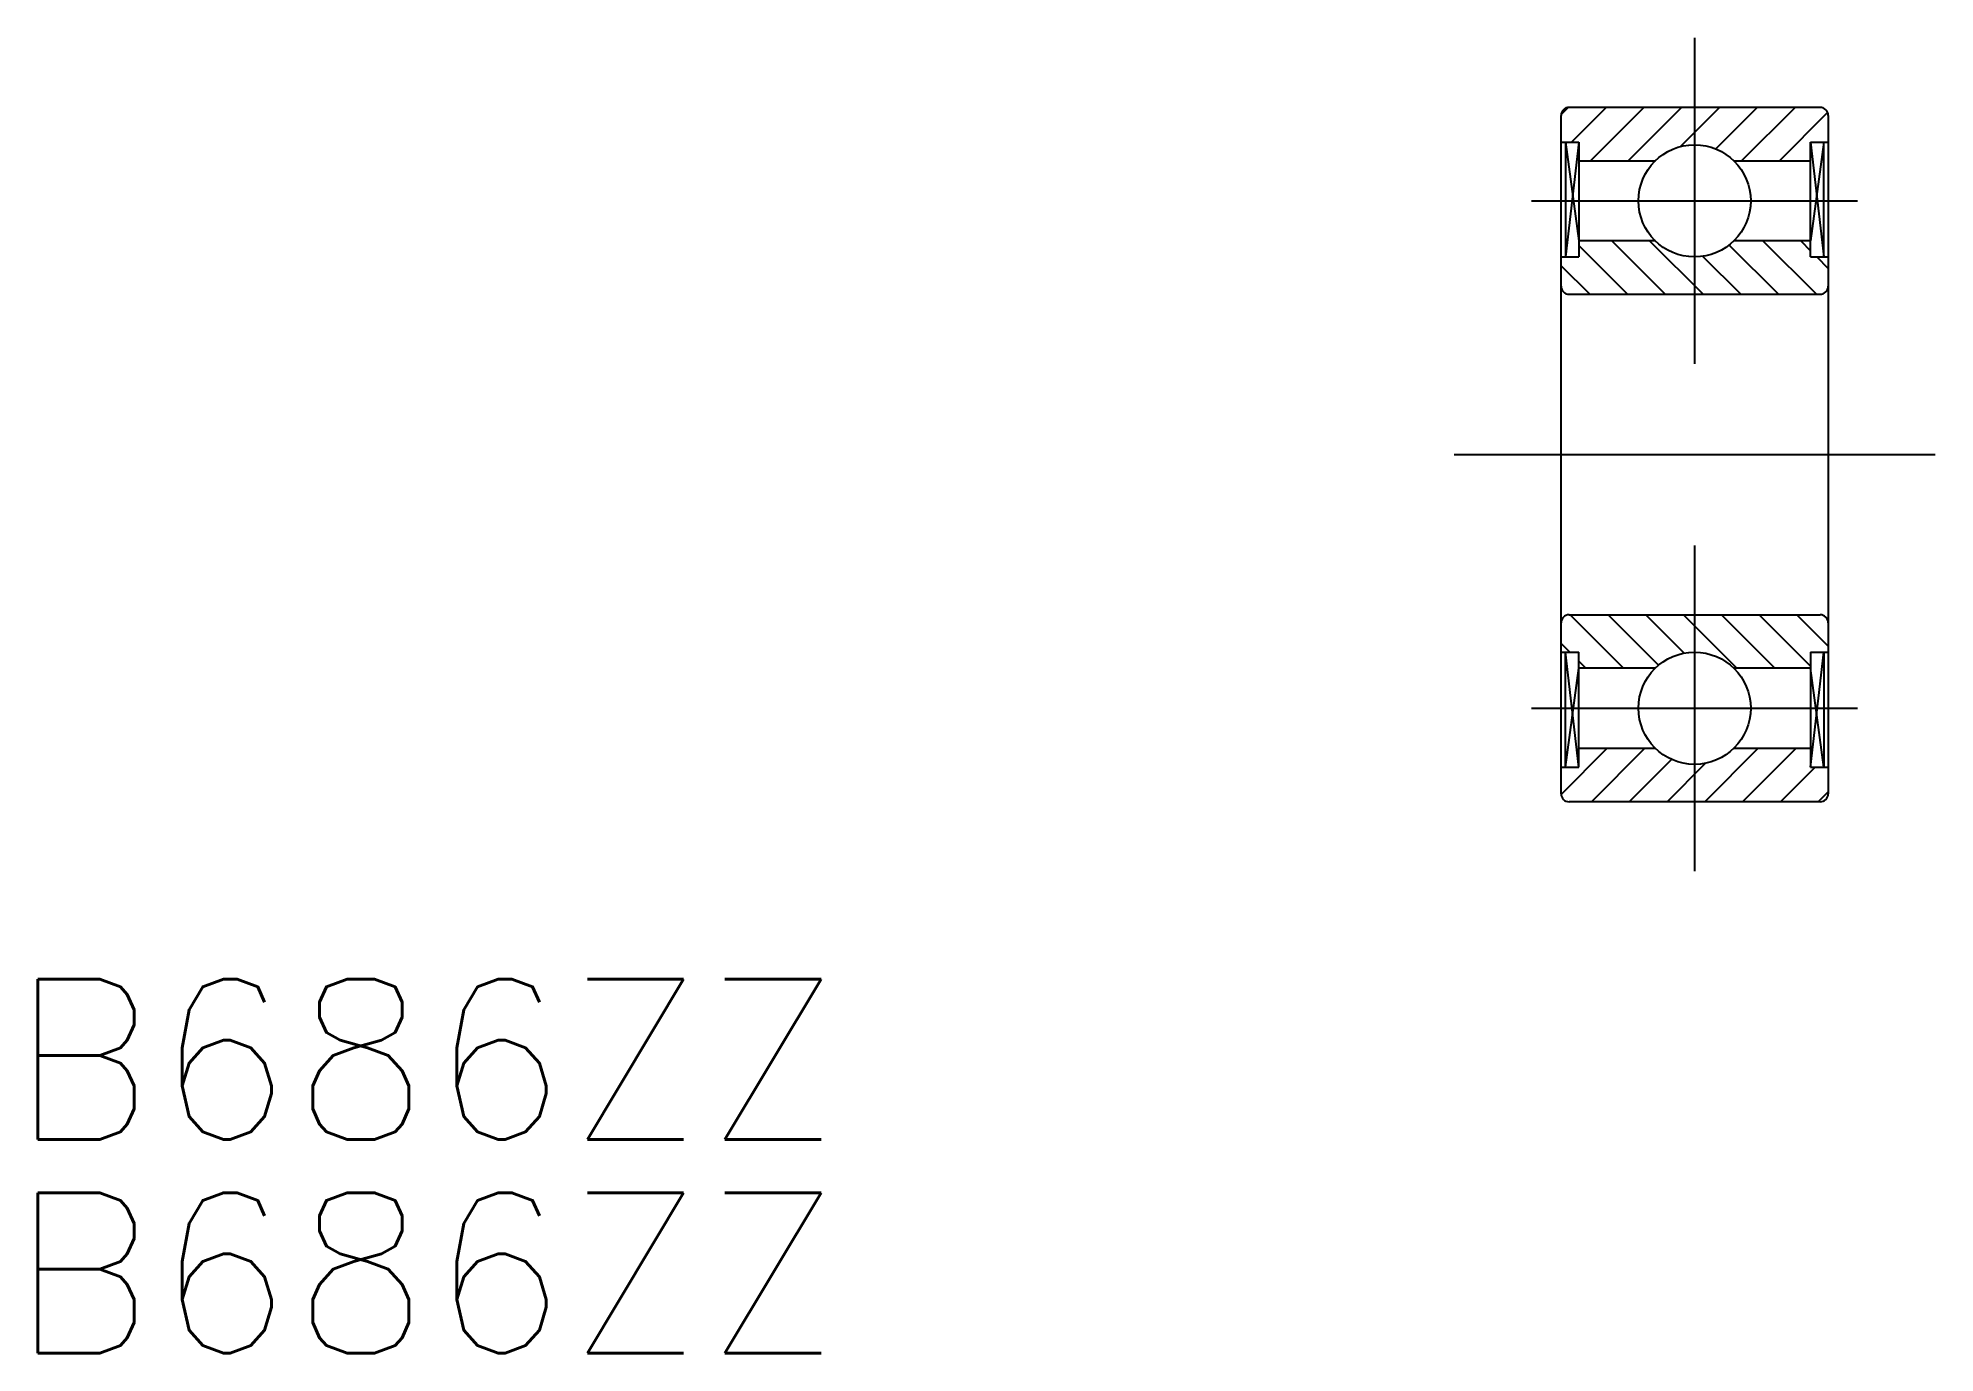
# Model space of a CAD drawing. Extents: x -28.5 to 7, y -16.8 to 7.8.
import ezdxf

# ---------------------------------------------------------------- set-up
doc = ezdxf.new("R2010")
doc.units = 0
doc.linetypes.add('CENTER', pattern=[50.8, 31.75, -6.35, 6.35, -6.35])
doc.layers.get('0').update_dxf_attribs({"linetype": 'CONTINUOUS'})
doc.layers.add('CENTER', color=1, linetype='CENTER')
doc.styles.get("Standard").update_dxf_attribs({"font": 'txt.shx', "height": 3, "bigfont": 'bigfont.shx'})

# ---------------------------------------------------------------- blocks, each defined once
blk = doc.blocks.new('*X2')
at = {"color": 0, "linetype": 'CONTINUOUS'}
for p, q in [((0.332, 3.911), (1.243, 3)), ((0.95, 4), (1.95, 3)), ((1.657, 4), (2.657, 3)), ((3.148, 3.923), (4.071, 3)), ((3.778, 4), (4.778, 3)), ((4.485, 4), (4.668, 3.817)), ((2.653, 3.711), (3.364, 3)), ((4.785, 3.7), (5, 3.485)), ((0, 3.536), (0.536, 3)), ((0.172, -3), (1.172, -4)), ((0.879, -3), (1.825, -3.946)), ((1.586, -3), (2.304, -3.718)), ((2.293, -3), (3.293, -4)), ((3, -3), (4, -4)), ((3.707, -3), (4.668, -3.961)), ((4.414, -3), (5, -3.586)), ((0, -3.536), (0.164, -3.7)), ((0.332, -3.868), (0.464, -4))]:
    blk.add_line(p, q, dxfattribs=at)
blk = doc.blocks.new('*X3')
at = {"color": 0, "linetype": 'CONTINUOUS'}
for p, q in [((0.001, 6.365), (0.135, 6.499)), ((0.193, 5.85), (0.843, 6.5)), ((0.55, 5.5), (1.55, 6.5)), ((1.257, 5.5), (2.257, 6.5)), ((2.229, 5.764), (2.964, 6.5)), ((2.895, 5.723), (3.672, 6.5)), ((3.379, 5.5), (4.379, 6.5)), ((4.086, 5.5), (4.99, 6.404)), ((0.001, -6.363), (0.864, -5.5)), ((0.571, -6.5), (1.571, -5.5)), ((2.692, -6.5), (3.692, -5.5)), ((3.399, -6.5), (4.399, -5.5)), ((1.278, -6.5), (2.07, -5.708)), ((1.985, -6.5), (2.706, -5.78)), ((4.107, -6.5), (4.757, -5.85)), ((4.814, -6.5), (5, -6.314))]:
    blk.add_line(p, q, dxfattribs=at)
blk = doc.blocks.new('*U4')
at = {"color": 7, "linetype": 'CONTINUOUS'}
blk.add_text('B686ZZ', height=3, dxfattribs=at).set_placement((-29.021, -12.822))
blk = doc.blocks.new('*U5')
at = {"color": 7, "linetype": 'CONTINUOUS'}
blk.add_text('B686ZZ', height=3, dxfattribs=at).set_placement((-29.021, -16.822))

msp = doc.modelspace()

# ---------------------------------------------------------------- linework, layer by layer
at = {"color": 7, "linetype": 'CONTINUOUS'}
for p, q in [((4.85, 6.5), (0.15, 6.5)), ((0, -6.35), (0, 6.35)), ((5, 6.35), (5, -6.35)), ((0, 5.85), (0.332, 5.85)), ((0.083, 5.85), (0.332, 4)), ((0.332, 5.85), (0.083, 3.7)), ((0.083, 5.85), (0.083, 3.7)), ((0.332, 5.85), (0.332, 3.7)), ((4.668, 5.85), (4.917, 3.7)), ((4.917, 5.85), (4.668, 4)), ((4.668, 5.85), (5, 5.85)), ((4.668, 3.7), (4.668, 5.85)), ((4.917, 3.7), (4.917, 5.85)), ((0.332, 5.5), (1.765, 5.5)), ((3.235, 5.5), (4.668, 5.5)), ((1.765, 4), (0.332, 4)), ((4.668, 4), (3.235, 4)), ((0, 3.7), (0.332, 3.7)), ((4.668, 3.7), (5, 3.7)), ((0.15, 3), (4.85, 3)), ((0.15, -3), (4.85, -3)), ((0, -3.7), (0.332, -3.7)), ((0.332, -5.85), (0.083, -3.7)), ((0.083, -5.85), (0.083, -3.7)), ((0.332, -5.85), (0.332, -3.7)), ((4.668, -5.85), (4.917, -3.7)), ((4.668, -3.7), (5, -3.7)), ((4.668, -3.7), (4.668, -5.85)), ((4.917, -3.7), (4.917, -5.85)), ((0.083, -5.85), (0.332, -4)), ((1.765, -4), (0.332, -4)), ((4.668, -4), (3.235, -4)), ((4.917, -5.85), (4.668, -4)), ((0.332, -5.5), (1.765, -5.5)), ((3.235, -5.5), (4.668, -5.5)), ((0, -5.85), (0.332, -5.85)), ((4.668, -5.85), (5, -5.85)), ((4.85, -6.5), (0.15, -6.5))]:
    msp.add_line(p, q, dxfattribs=at)
for centre in [(2.5, 4.75), (2.5, -4.75)]:
    msp.add_circle(centre, 1.05, dxfattribs=at)
for centre, start, end in [((0.15, 6.35), 90, 180), ((4.85, 6.35), 0, 90), ((0.15, 3.15), 180, 270), ((4.85, 3.15), 270, 0), ((0.15, -3.15), 90, 180), ((4.85, -3.15), 0, 90), ((0.15, -6.35), 180, 270), ((4.85, -6.35), 270, 0)]:
    msp.add_arc(centre, 0.15, start, end, dxfattribs=at)
at = {"layer": 'CENTER', "color": 1, "linetype": 'CENTER'}
for p, q in [((2.5, 7.8), (2.5, 1.7)), ((-0.55, 4.75), (5.55, 4.75)), ((-2, 0), (7, 0)), ((2.5, -1.7), (2.5, -7.8)), ((-0.55, -4.75), (5.55, -4.75))]:
    msp.add_line(p, q, dxfattribs=at)

# ---------------------------------------------------------------- block references
at = {"color": 3, "linetype": 'CONTINUOUS'}
for name in ['*X3', '*X2']:
    msp.add_blockref(name, (0, 0), dxfattribs=at)
at = {"color": 7, "linetype": 'CONTINUOUS'}
for name in ['*U4', '*U5']:
    msp.add_blockref(name, (0, 0), dxfattribs=at)

doc.saveas('drawing.dxf')
